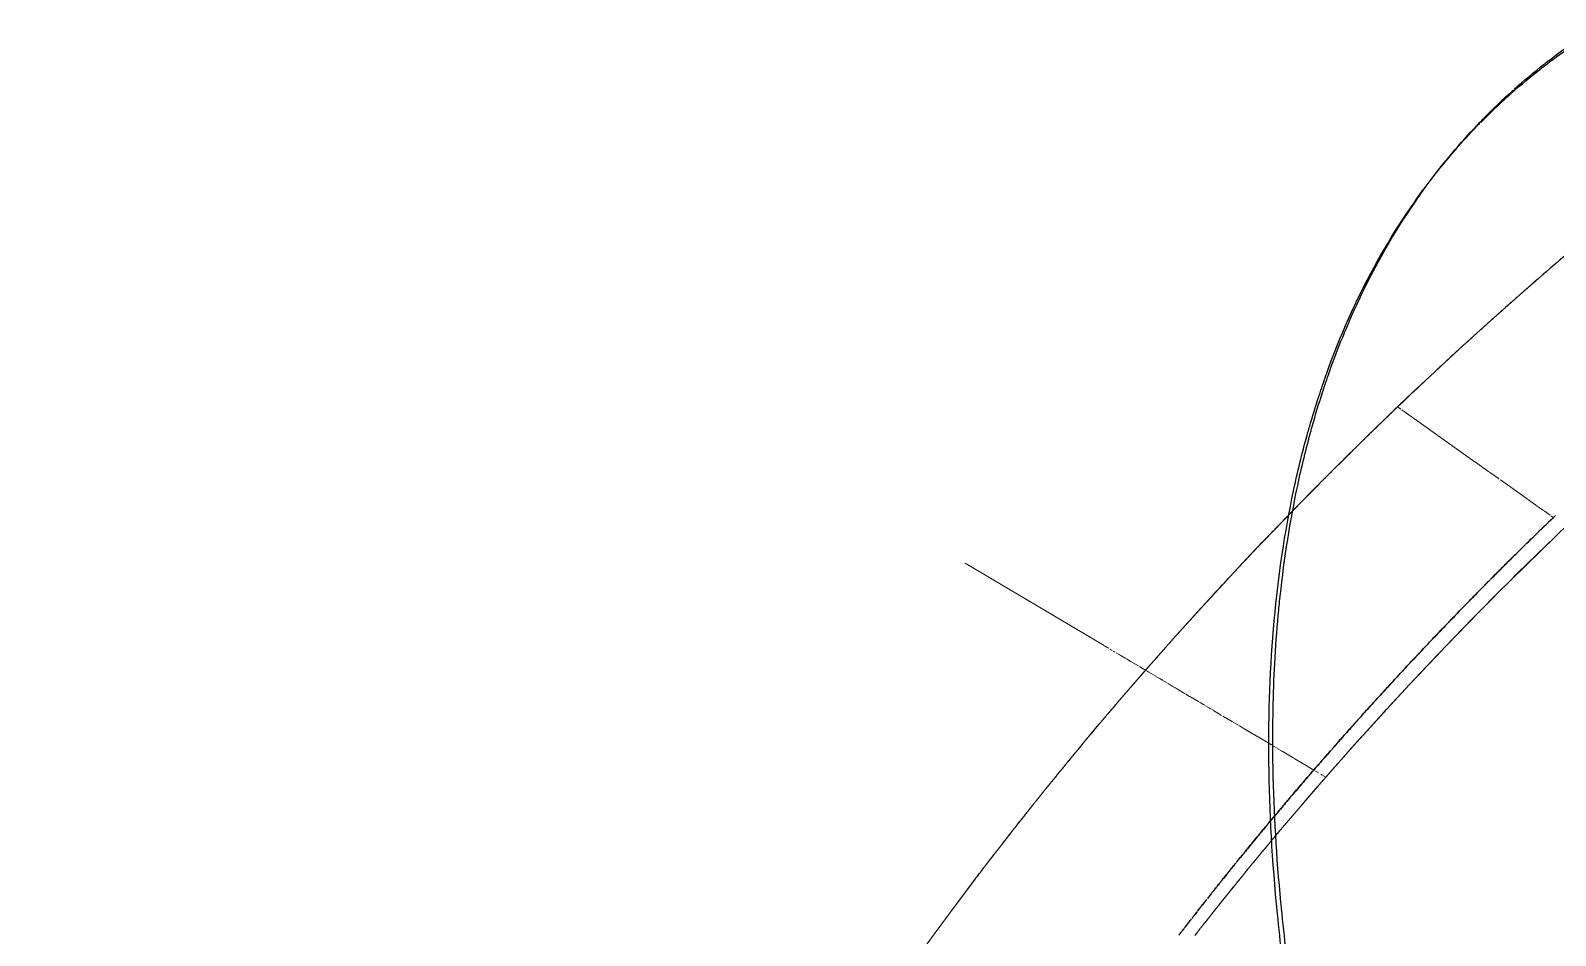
# Model space of a CAD drawing. Header units: millimetres. Extents: x -35445 to 232012, y -57203 to 42724.
# Drawn here: x 130031 to 145956, y 19925 to 29378 of the extents above; entities that cross this region are included whole.
import ezdxf

# ---------------------------------------------------------------- set-up
doc = ezdxf.new("R2010")
doc.units = ezdxf.units.MM

msp = doc.modelspace()

# ---------------------------------------------------------------- linework, layer by layer
at = {"color": 50, "lineweight": 9}
for p, q in [((145901, 26896), (145894, 26890)), ((144865, 25970), (144532, 25659)), ((144917, 26018), (144868, 25973)), ((144530, 25658), (144266, 25407)), ((144532, 25659), (144530, 25658)), ((144303, 25442), (144265, 25406)), ((144341, 25423), (144307, 25446)), ((144630, 25217), (144351, 25416)), ((145119, 24870), (144631, 25217)), ((145261, 24769), (145121, 24868)), ((145356, 24702), (145266, 24765)), ((145369, 24693), (145359, 24699)), ((143487, 24641), (143238, 24389)), ((143475, 24629), (143423, 24577)), ((145586, 24538), (145381, 24684)), ((145752, 24420), (145587, 24538)), ((143238, 24389), (143219, 24369)), ((145773, 24405), (145755, 24418)), ((145832, 24364), (145776, 24403)), ((143213, 24362), (142914, 24052)), ((145902, 24314), (145837, 24360)), ((145927, 24296), (145908, 24310)), ((142914, 24052), (142902, 24040)), ((142955, 24095), (142912, 24050)), ((142772, 23903), (142692, 23818)), ((142838, 23973), (142772, 23903)), ((142898, 24036), (142839, 23974)), ((142687, 23813), (142593, 23712)), ((142709, 23836), (142687, 23813)), ((142753, 23883), (142711, 23839)), ((142561, 23678), (142280, 23373)), ((142550, 23666), (142528, 23643)), ((142589, 23708), (142565, 23682)), ((142280, 23373), (142099, 23174)), ((142096, 23171), (141999, 23063)), ((141911, 22965), (141790, 22827)), ((141965, 23025), (141913, 22966)), ((141312, 22912), (141305, 22916)), ((141326, 22903), (141315, 22910)), ((141356, 22886), (141339, 22895)), ((141393, 22864), (141368, 22878)), ((141403, 22858), (141395, 22862)), ((141470, 22818), (141411, 22853)), ((141514, 22792), (141477, 22814)), ((141527, 22784), (141516, 22791)), ((141600, 22741), (141532, 22781)), ((141789, 22826), (141675, 22696)), ((141648, 22712), (141612, 22734)), ((141642, 22658), (141614, 22627)), ((141674, 22696), (141641, 22658)), ((141674, 22696), (141642, 22659)), ((141661, 22704), (141649, 22712)), ((141675, 22696), (141664, 22703)), ((141680, 22693), (141698, 22683)), ((141698, 22683), (141680, 22693)), ((141698, 22683), (141680, 22693)), ((141698, 22682), (141708, 22676)), ((141708, 22676), (141698, 22682)), ((141708, 22676), (141698, 22682)), ((141708, 22676), (141782, 22633)), ((141782, 22633), (141708, 22676)), ((141782, 22633), (141708, 22676)), ((141782, 22632), (141823, 22608)), ((141823, 22608), (141782, 22632)), ((141823, 22608), (141782, 22632)), ((141823, 22608), (141835, 22601)), ((141835, 22601), (141823, 22608)), ((141835, 22601), (141823, 22608)), ((141836, 22601), (141851, 22592)), ((141851, 22592), (141836, 22601)), ((141851, 22592), (141836, 22601)), ((141857, 22588), (141905, 22560)), ((141905, 22560), (141857, 22588)), ((141905, 22560), (141857, 22588)), ((141910, 22557), (141942, 22538)), ((141942, 22538), (141910, 22557)), ((141942, 22538), (141910, 22557)), ((141942, 22538), (141961, 22527)), ((141961, 22527), (141942, 22538)), ((141961, 22527), (141942, 22538)), ((141965, 22524), (141978, 22516)), ((141978, 22516), (141965, 22524)), ((141978, 22516), (141965, 22524)), ((141980, 22515), (141989, 22510)), ((141989, 22510), (141980, 22515)), ((141989, 22510), (141980, 22515)), ((141994, 22507), (142005, 22500)), ((142005, 22500), (141994, 22507)), ((142005, 22500), (141994, 22507)), ((142010, 22497), (142089, 22450)), ((142089, 22450), (142010, 22497)), ((142089, 22450), (142010, 22497)), ((141332, 22299), (141291, 22251)), ((142097, 22446), (142136, 22422)), ((142136, 22422), (142097, 22446)), ((142136, 22422), (142097, 22446)), ((142139, 22421), (142160, 22408)), ((142160, 22408), (142139, 22421)), ((142160, 22408), (142139, 22421)), ((142163, 22407), (142229, 22368)), ((142229, 22368), (142163, 22407)), ((142229, 22368), (142163, 22407)), ((142231, 22366), (142239, 22361)), ((142239, 22361), (142231, 22366)), ((142239, 22361), (142231, 22366)), ((142245, 22358), (142290, 22331)), ((142290, 22331), (142245, 22358)), ((142290, 22331), (142245, 22358)), ((142300, 22325), (142327, 22309)), ((142327, 22309), (142300, 22325)), ((142327, 22309), (142300, 22325)), ((142331, 22307), (142355, 22293)), ((142355, 22293), (142331, 22307)), ((142355, 22293), (142331, 22307)), ((141229, 22178), (141190, 22132)), ((141231, 22180), (141224, 22172)), ((141252, 22205), (141233, 22183)), ((141275, 22232), (141253, 22207)), ((141325, 22291), (141276, 22233)), ((142358, 22291), (142380, 22278)), ((142380, 22278), (142358, 22291)), ((142380, 22278), (142358, 22291)), ((142384, 22275), (142470, 22224)), ((142470, 22224), (142384, 22275)), ((142470, 22224), (142384, 22275)), ((142482, 22217), (142566, 22168)), ((142566, 22168), (142482, 22217)), ((142566, 22168), (142482, 22217)), ((142566, 22168), (142584, 22157)), ((142584, 22157), (142566, 22168)), ((142584, 22157), (142566, 22168)), ((142591, 22153), (142663, 22110)), ((142663, 22110), (142591, 22153)), ((142663, 22110), (142591, 22153)), ((142663, 22110), (142693, 22092)), ((142693, 22092), (142663, 22110)), ((142693, 22092), (142663, 22110)), ((142694, 22091), (142848, 22000)), ((142848, 22000), (142694, 22091)), ((142848, 22000), (142694, 22091)), ((142851, 21999), (142991, 21916)), ((142991, 21916), (142851, 21999)), ((142991, 21916), (142851, 21999)), ((142994, 21914), (143067, 21870)), ((143067, 21870), (142994, 21914)), ((143067, 21870), (142994, 21914)), ((143068, 21869), (143098, 21852)), ((143098, 21852), (143068, 21869)), ((143098, 21852), (143068, 21869)), ((143103, 21849), (143207, 21787)), ((143207, 21787), (143103, 21849)), ((143207, 21787), (143103, 21849)), ((140842, 21713), (140808, 21671)), ((143209, 21786), (143221, 21779)), ((143221, 21779), (143209, 21786)), ((143221, 21779), (143209, 21786)), ((143227, 21775), (143351, 21702)), ((143351, 21702), (143227, 21775)), ((143351, 21702), (143227, 21775)), ((143355, 21700), (143375, 21688)), ((143375, 21688), (143355, 21700)), ((143375, 21688), (143355, 21700)), ((143375, 21687), (143438, 21650)), ((143438, 21650), (143375, 21687)), ((143438, 21650), (143375, 21687)), ((143450, 21643), (143458, 21638)), ((143458, 21638), (143450, 21643)), ((143458, 21638), (143450, 21643)), ((143458, 21638), (143471, 21631)), ((143471, 21631), (143458, 21638)), ((143471, 21631), (143458, 21638)), ((143475, 21628), (143482, 21624)), ((143482, 21624), (143475, 21628)), ((143482, 21624), (143475, 21628)), ((143505, 21610), (143511, 21607)), ((143511, 21607), (143505, 21610)), ((143511, 21607), (143505, 21610)), ((143514, 21605), (143521, 21601)), ((143521, 21601), (143514, 21605)), ((143521, 21601), (143514, 21605)), ((140630, 21452), (140521, 21316)), ((140497, 21286), (140471, 21254)), ((140518, 21313), (140499, 21290)), ((140517, 21312), (140502, 21293)), ((140364, 21120), (140336, 21084)), ((140226, 20943), (140128, 20817)), ((140059, 20727), (140036, 20697)), ((140072, 20745), (140054, 20721)), ((140069, 20740), (140064, 20734)), ((140101, 20782), (140069, 20740)), ((140123, 20810), (140078, 20752)), ((140032, 20692), (140021, 20679))]:
    msp.add_line(p, q, dxfattribs=at)
at = {"color": 252, "lineweight": 9}
msp.add_line((141243, 22953), (139792, 23813), dxfattribs=at)
at = {"color": 254, "lineweight": 9}
for p, q in [((141288, 22926), (141245, 22951)), ((144134, 22224), (144195, 22291)), ((143558, 21579), (143658, 21693)), ((143528, 21597), (143558, 21579)), ((143558, 21579), (143528, 21597)), ((143558, 21579), (143528, 21597)), ((143532, 21550), (143558, 21579)), ((140054, 20721), (140007, 20660)), ((139976, 20619), (139963, 20603)), ((140007, 20660), (139974, 20617)), ((140021, 20679), (139980, 20625)), ((139908, 20530), (139898, 20517)), ((142544, 20371), (142677, 20536)), ((142250, 20001), (142303, 20068)), ((142196, 19933), (142241, 19990))]:
    msp.add_line(p, q, dxfattribs=at)
at = {"color": 9, "lineweight": 9}
msp.add_line((143014, 20943), (143020, 20951), dxfattribs=at)
at = {"color": 50, "lineweight": 9}
for points in [[(146425, 27343, 0), (146259, 27204, 0), (145906, 26900, 0)], [(145889, 26886, 0), (145556, 26594, 0), (145210, 26285, 0), (144919, 26020, 0)], [(144263, 25404, 0), (144196, 25340, 0), (144037, 25186, 0)], [(144036, 25185, 0), (143867, 25019, 0), (143837, 24990, 0)], [(143836, 24989, 0), (143541, 24696, 0), (143501, 24655, 0)], [(141999, 23063, 0), (141975, 23036, 0), (141969, 23029, 0)], [(141609, 22621, 0), (141379, 22354, 0), (141327, 22294, 0)], [(141189, 22131, 0), (141087, 22009, 0), (140915, 21801, 0)], [(140910, 21796, 0), (140800, 21661, 0), (140631, 21454, 0)], [(140498, 21288, 0), (140238, 20959, 0), (140226, 20943, 0)]]:
    msp.add_polyline3d(points, dxfattribs=at)
at = {"color": 254, "lineweight": 9}
for points in [[(144198, 22294, 0), (144428, 22543, 0), (144727, 22859, 0), (145029, 23172, 0), (145335, 23483, 0), (145645, 23791, 0), (145956, 24094, 0)], [(143661, 21697, 0), (143844, 21903, 0), (144131, 22220, 0)], [(143020, 20951, 0), (143276, 21253, 0), (143531, 21548, 0)], [(139973, 20615, 0), (139965, 20604, 0), (139940, 20572, 0)], [(142305, 20071, 0), (142455, 20260, 0), (142542, 20368, 0)]]:
    msp.add_polyline3d(points, dxfattribs=at)
at = {"color": 9, "lineweight": 9}
msp.add_polyline3d([(142677, 20536, 0), (142724, 20594, 0), (142998, 20924, 0), (143013, 20943, 0)], dxfattribs=at)
at = {"color": 252, "lineweight": 9}
msp.add_polyline3d([(139939, 20571, 0), (139695, 20247, 0), (139430, 19888, 0), (139170, 19526, 0), (138915, 19162, 0), (138664, 18796, 0), (138417, 18428, 0), (138176, 18058, 0), (137939, 17686, 0), (137707, 17311, 0), (137479, 16935, 0), (137257, 16557, 0), (137039, 16176, 0), (136826, 15794, 0), (136618, 15410, 0), (136415, 15025, 0), (136216, 14637, 0), (136023, 14248, 0), (135835, 13858, 0), (135651, 13465, 0)], dxfattribs=at)
at = {"color": 50, "lineweight": 9}
for start_param, end_param in [(2.374526, 2.38656), (2.386565, 2.392756), (2.396734, 2.421067), (2.392774, 2.396693), (2.423057, 2.430193), (2.421117, 2.422914), (2.431555, 2.439089), (2.439206, 2.442554), (2.442646, 2.453108), (2.453166, 2.456361), (2.458614, 2.464755), (2.464755, 2.469591), (2.469704, 2.473827), (2.475238, 2.478354), (2.478475, 2.480411), (2.482923, 2.487294), (2.488224, 2.493165), (2.49332, 2.498984), (2.499106, 2.501656), (2.501696, 2.511805), (2.512072, 2.51746), (2.518693, 2.52267), (2.52281, 2.529449), (2.533484, 2.543817), (2.531097, 2.533182), (2.543966, 2.547168), (2.548739, 2.552672), (2.552862, 2.559165), (2.561093, 2.564907), (2.566186, 2.568597), (2.568747, 2.574888)]:
    msp.add_ellipse((181219, -765), major_axis=(48731, 0), ratio=0.823831, start_param=start_param, end_param=end_param, dxfattribs=at)
at = {"color": 254, "lineweight": 9}
for major_axis, start_param, end_param in [((46411, 0), 2.426238, 2.43379), ((46411, 0), 2.433907, 2.537657), ((48731, 0), 2.580506, 2.582365), ((46411, 0), 2.551003, 2.556099), ((46411, 0), 2.556223, 2.565328), ((46411, 0), 2.567592, 2.569774), ((46411, 0), 2.56546, 2.567428)]:
    msp.add_ellipse((181219, -765), major_axis=major_axis, ratio=0.823831, start_param=start_param, end_param=end_param, dxfattribs=at)
at = {"color": 253, "lineweight": 9}
msp.add_ellipse((181219, -765), major_axis=(46411, 0), ratio=0.823831, start_param=2.537835, end_param=2.551003, dxfattribs=at)
at = {"color": 252, "lineweight": 9}
msp.add_ellipse((181219, -765), major_axis=(48731, 0), ratio=0.823831, start_param=2.582873, end_param=4.642749, dxfattribs=at)
at = {"color": 41, "lineweight": 25}
for points in [[(145870, 29031), (146002, 29131), (146138, 29227), (146278, 29318)], [(145884, 29062), (146027, 29173), (146175, 29278), (146328, 29378)], [(145492, 28719), (145596, 28812), (145703, 28901), (145814, 28987)], [(145524, 28764), (145627, 28856), (145732, 28944), (145841, 29029)], [(145817, 28990), (145834, 29003), (145851, 29016), (145868, 29029)], [(145844, 29032), (145856, 29041), (145869, 29051), (145881, 29061)], [(145483, 28711), (145485, 28712), (145487, 28714), (145489, 28716)], [(145212, 28465), (145259, 28514), (145308, 28562), (145357, 28609)], [(144730, 27914), (144867, 28086), (145012, 28251), (145165, 28407)], [(144749, 27939), (144866, 28087), (144989, 28230), (145117, 28366)], [(145118, 28367), (145148, 28399), (145179, 28432), (145210, 28463)], [(143362, 25150), (143374, 25192), (143386, 25235), (143399, 25277)], [(143404, 25199), (143412, 25228), (143420, 25257), (143428, 25286)], [(143613, 21861), (143594, 21840), (143576, 21819), (143558, 21798)], [(143089, 20270), (143043, 20748), (143016, 21212), (143007, 21663)], [(143006, 21153), (142992, 21136), (142977, 21118), (142963, 21101)], [(142841, 20955), (142822, 20931), (142803, 20908), (142784, 20885)], [(142784, 20885), (142803, 20908), (142822, 20931), (142841, 20955)], [(142129, 20065), (142137, 20075), (142145, 20086), (142153, 20096)], [(142157, 20102), (142157, 20101), (142157, 20101), (142157, 20101)], [(142157, 20101), (142157, 20101), (142157, 20101), (142157, 20101)], [(142031, 19939), (142030, 19937), (142028, 19935), (142026, 19932)], [(142036, 19946), (142041, 19952), (142046, 19958), (142051, 19964)]]:
    msp.add_open_spline(points, degree=3, dxfattribs=at)
for points, knots in [([(145175, 28416), (145268, 28511), (145369, 28608), (145473, 28702), (145478, 28707)], [0.835933509, 0.835933509, 0.835933509, 0.835933509, 0.843897722, 0.844336112, 0.844336112, 0.844336112, 0.844336112]), ([(145358, 28610), (145407, 28657), (145461, 28707), (145515, 28756), (145519, 28759)], [0.839547456, 0.839547456, 0.839547456, 0.839547456, 0.843611587, 0.843927628, 0.843927628, 0.843927628, 0.843927628]), ([(143498, 25595), (143520, 25664), (143679, 26125), (144035, 26922), (144469, 27584), (144717, 27898), (144730, 27914)], [0.77224479, 0.77224479, 0.77224479, 0.77224479, 0.77616235, 0.79874081, 0.82131927, 0.82255401, 0.82255401, 0.82255401, 0.82255401]), ([(143753, 26222), (143859, 26477), (144147, 27082), (144506, 27629), (144744, 27933), (144749, 27939)], [0.78313261, 0.78313261, 0.78313261, 0.78313261, 0.79850126, 0.82105642, 0.82146957, 0.82146957, 0.82146957, 0.82146957]), ([(143541, 25654), (143564, 25722), (143631, 25915), (143703, 26102), (143753, 26221)], [0.77204857, 0.77204857, 0.77204857, 0.77204857, 0.77594609, 0.78312364, 0.78312364, 0.78312364, 0.78312364]), ([(143025, 22765), (143034, 22936), (143051, 23171), (143074, 23401), (143081, 23465)], [0.72289164, 0.72289164, 0.72289164, 0.72289164, 0.73083576, 0.73393987, 0.73393987, 0.73393987, 0.73393987]), ([(143007, 21667), (143006, 21711), (143001, 22085), (143008, 22450), (143025, 22765)], [0.70638674, 0.70638674, 0.70638674, 0.70638674, 0.7082806, 0.72289164, 0.72289164, 0.72289164, 0.72289164]), ([(144301, 22625), (144267, 22588), (144218, 22535), (144170, 22483), (144155, 22466)], [0.888610624, 0.888610624, 0.888610624, 0.888610624, 0.890410959, 0.891248372, 0.891248372, 0.891248372, 0.891248372]), ([(144155, 22466), (144167, 22479), (144215, 22531), (144264, 22584), (144301, 22624)], [1.051410651, 1.051410651, 1.051410651, 1.051410651, 1.052054795, 1.054021895, 1.054021895, 1.054021895, 1.054021895]), ([(143927, 22214), (143965, 22256), (144012, 22309), (144060, 22362), (144069, 22372)], [1.047114165, 1.047114165, 1.047114165, 1.047114165, 1.049315068, 1.049823246, 1.049823246, 1.049823246, 1.049823246]), ([(144068, 22371), (144063, 22365), (144015, 22313), (143968, 22261), (143927, 22215)], [0.892865839, 0.892865839, 0.892865839, 0.892865839, 0.893150685, 0.895572251, 0.895572251, 0.895572251, 0.895572251]), ([(143619, 21868), (143622, 21871), (143656, 21910), (143690, 21948), (143721, 21984)], [1.040890323, 1.040890323, 1.040890323, 1.040890323, 1.04109589, 1.043024683, 1.043024683, 1.043024683, 1.043024683]), ([(143720, 21983), (143694, 21953), (143660, 21914), (143626, 21876), (143619, 21868)], [0.899711393, 0.899711393, 0.899711393, 0.899711393, 0.901369863, 0.901842406, 0.901842406, 0.901842406, 0.901842406]), ([(143409, 21627), (143439, 21662), (143507, 21740), (143578, 21821), (143617, 21866)], [1.036312755, 1.036312755, 1.036312755, 1.036312755, 1.038356164, 1.040857112, 1.040857112, 1.040857112, 1.040857112]), ([(143557, 21797), (143543, 21781), (143492, 21723), (143444, 21667), (143409, 21627)], [0.90316565, 0.90316565, 0.90316565, 0.90316565, 0.904109589, 0.906447772, 0.906447772, 0.906447772, 0.906447772]), ([(142842, 20956), (142843, 20957), (142875, 20996), (142930, 21062), (142986, 21129), (143009, 21157)], [1.021819605, 1.021819605, 1.021819605, 1.021819605, 1.021917808, 1.024657534, 1.026495606, 1.026495606, 1.026495606, 1.026495606]), ([(142962, 21100), (142960, 21097), (142924, 21055), (142884, 21006), (142847, 20962), (142842, 20956)], [0.91761088, 0.91761088, 0.91761088, 0.91761088, 0.917808219, 0.920547945, 0.921026186, 0.921026186, 0.921026186, 0.921026186]), ([(143207, 19289), (143162, 19601), (143122, 19927), (143091, 20247), (143089, 20266)], [0.6733172, 0.6733172, 0.6733172, 0.6733172, 0.68572543, 0.68651077, 0.68651077, 0.68651077, 0.68651077]), ([(142153, 20096), (142146, 20087), (142137, 20076), (142129, 20066), (142129, 20065)], [0.949187756, 0.949187756, 0.949187756, 0.949187756, 0.950684932, 0.950875219, 0.950875219, 0.950875219, 0.950875219]), ([(142026, 19932), (142027, 19934), (142030, 19938), (142033, 19942), (142036, 19945)], [0.983222659, 0.983222659, 0.983222659, 0.983222659, 0.983561644, 0.984400375, 0.984400375, 0.984400375, 0.984400375]), ([(142051, 19964), (142047, 19959), (142042, 19952), (142037, 19947), (142037, 19946)], [0.957509366, 0.957509366, 0.957509366, 0.957509366, 0.95890411, 0.959121557, 0.959121557, 0.959121557, 0.959121557]), ([(142052, 19966), (142052, 19966), (142060, 19976), (142068, 19987), (142077, 19998)], [0.986225723, 0.986225723, 0.986225723, 0.986225723, 0.98630137, 0.988633262, 0.988633262, 0.988633262, 0.988633262]), ([(142078, 19999), (142073, 19993), (142064, 19982), (142056, 19971), (142053, 19967)], [0.954927725, 0.954927725, 0.954927725, 0.954927725, 0.956164384, 0.957335263, 0.957335263, 0.957335263, 0.957335263])]:
    msp.add_open_spline(points, degree=3, knots=knots, dxfattribs=at)
at = {"color": 40, "lineweight": 25}
for points in [[(143428, 25286), (143464, 25411), (143501, 25533), (143541, 25654)], [(143399, 25277), (143430, 25385), (143463, 25491), (143498, 25595)]]:
    msp.add_open_spline(points, degree=3, dxfattribs=at)
for points, knots in [([(143082, 23470), (143125, 23871), (143218, 24459), (143352, 25012), (143404, 25199)], [0.73402517, 0.73402517, 0.73402517, 0.73402517, 0.75339093, 0.76358833, 0.76358833, 0.76358833, 0.76358833]), ([(143163, 19244), (143119, 19551), (143015, 20411), (142939, 21758), (142995, 23233), (143160, 24345), (143310, 24961), (143362, 25150)], [0.67359118, 0.67359118, 0.67359118, 0.67359118, 0.68584853, 0.70842699, 0.73100544, 0.7535839, 0.76394644, 0.76394644, 0.76394644, 0.76394644])]:
    msp.add_open_spline(points, degree=3, knots=knots, dxfattribs=at)
at = {"color": 255, "lineweight": 25}
for points, knots in [([(145643, 24008), (145683, 24047), (145785, 24148), (145890, 24250), (145955, 24312)], [1.075033622, 1.075033622, 1.075033622, 1.075033622, 1.076712329, 1.079321989, 1.079321989, 1.079321989, 1.079321989]), ([(145955, 24312), (145890, 24249), (145823, 24184), (145757, 24120), (145755, 24118)], [0.863092743, 0.863092743, 0.863092743, 0.863092743, 0.865753425, 0.865848805, 0.865848805, 0.865848805, 0.865848805]), ([(144369, 22699), (144364, 22693), (144341, 22668), (144318, 22644), (144301, 22625)], [0.887398174, 0.887398174, 0.887398174, 0.887398174, 0.887671233, 0.888610624, 0.888610624, 0.888610624, 0.888610624]), ([(144301, 22624), (144315, 22640), (144331, 22657), (144346, 22674), (144347, 22674)], [1.0540218951, 1.0540218951, 1.0540218951, 1.0540218951, 1.0547945205, 1.0548405664, 1.0548405664, 1.0548405664, 1.0548405664]), ([(143927, 22215), (143922, 22208), (143869, 22150), (143800, 22073), (143738, 22003), (143720, 21983)], [0.895572251, 0.895572251, 0.895572251, 0.895572251, 0.895890411, 0.898630137, 0.899711393, 0.899711393, 0.899711393, 0.899711393]), ([(143721, 21984), (143734, 21999), (143790, 22061), (143847, 22125), (143891, 22174)], [1.043024683, 1.043024683, 1.043024683, 1.043024683, 1.043835616, 1.046414182, 1.046414182, 1.046414182, 1.046414182]), ([(143895, 22179), (143896, 22181), (143907, 22192), (143918, 22204), (143927, 22214)], [1.0464997674, 1.0464997674, 1.0464997674, 1.0464997674, 1.0465753425, 1.0471141654, 1.0471141654, 1.0471141654, 1.0471141654]), ([(143340, 21547), (143318, 21521), (143258, 21451), (143182, 21362), (143129, 21300), (143113, 21280)], [0.908051442, 0.908051442, 0.908051442, 0.908051442, 0.909589041, 0.912328767, 0.913604974, 0.913604974, 0.913604974, 0.913604974]), ([(143255, 21448), (143257, 21450), (143298, 21497), (143349, 21557), (143399, 21615), (143409, 21627)], [1.032721949, 1.032721949, 1.032721949, 1.032721949, 1.032876712, 1.035616438, 1.036312755, 1.036312755, 1.036312755, 1.036312755]), ([(143409, 21627), (143403, 21620), (143381, 21595), (143359, 21569), (143343, 21550)], [0.906447772, 0.906447772, 0.906447772, 0.906447772, 0.906849315, 0.907980727, 0.907980727, 0.907980727, 0.907980727]), ([(143113, 21280), (143125, 21294), (143146, 21319), (143166, 21343), (143175, 21353)], [1.029202244, 1.029202244, 1.029202244, 1.029202244, 1.030136986, 1.030765183, 1.030765183, 1.030765183, 1.030765183]), ([(143112, 21279), (143093, 21257), (143059, 21216), (143025, 21175), (143009, 21157)], [0.913617682, 0.913617682, 0.913617682, 0.913617682, 0.915068493, 0.916324281, 0.916324281, 0.916324281, 0.916324281]), ([(143009, 21157), (143020, 21170), (143043, 21197), (143066, 21224), (143077, 21238)], [1.026495606, 1.026495606, 1.026495606, 1.026495606, 1.02739726, 1.02829552, 1.02829552, 1.02829552, 1.02829552]), ([(142784, 20885), (142778, 20878), (142756, 20851), (142734, 20824), (142718, 20804)], [0.922766434, 0.922766434, 0.922766434, 0.922766434, 0.923287671, 0.924833495, 0.924833495, 0.924833495, 0.924833495]), ([(142740, 20831), (142745, 20837), (142759, 20855), (142774, 20873), (142784, 20885)], [1.018727491, 1.018727491, 1.018727491, 1.018727491, 1.019178082, 1.020096598, 1.020096598, 1.020096598, 1.020096598]), ([(142666, 20741), (142667, 20742), (142691, 20771), (142715, 20801), (142740, 20831)], [1.016377532, 1.016377532, 1.016377532, 1.016377532, 1.016438356, 1.018727491, 1.018727491, 1.018727491, 1.018727491]), ([(142714, 20800), (142703, 20786), (142687, 20766), (142671, 20747), (142666, 20741)], [0.924953275, 0.924953275, 0.924953275, 0.924953275, 0.926027397, 0.926499754, 0.926499754, 0.926499754, 0.926499754]), ([(142396, 20405), (142393, 20401), (142381, 20387), (142370, 20373), (142362, 20363)], [0.936572528, 0.936572528, 0.936572528, 0.936572528, 0.936986301, 0.938024895, 0.938024895, 0.938024895, 0.938024895]), ([(142236, 20202), (142244, 20213), (142258, 20230), (142270, 20245), (142274, 20251)], [0.998950398, 0.998950398, 0.998950398, 0.998950398, 1, 1.000670953, 1.000670953, 1.000670953, 1.000670953]), ([(142309, 20295), (142295, 20278), (142280, 20259), (142265, 20240), (142264, 20238)], [0.940482494, 0.940482494, 0.940482494, 0.940482494, 0.942465753, 0.942751297, 0.942751297, 0.942751297, 0.942751297]), ([(142183, 20134), (142179, 20130), (142171, 20119), (142163, 20109), (142159, 20104)], [0.947306235, 0.947306235, 0.947306235, 0.947306235, 0.947945205, 0.948793114, 0.948793114, 0.948793114, 0.948793114]), ([(142184, 20136), (142189, 20142), (142198, 20153), (142208, 20167), (142213, 20173)], [0.996481317, 0.996481317, 0.996481317, 0.996481317, 0.997260274, 0.997951149, 0.997951149, 0.997951149, 0.997951149]), ([(142236, 20202), (142230, 20194), (142224, 20187), (142218, 20179), (142217, 20178)], [0.944230698, 0.944230698, 0.944230698, 0.944230698, 0.945205479, 0.94525876, 0.94525876, 0.94525876, 0.94525876]), ([(142078, 20000), (142079, 20001), (142084, 20007), (142088, 20012), (142091, 20016)], [0.98872891, 0.98872891, 0.98872891, 0.98872891, 0.989041096, 0.989837031, 0.989837031, 0.989837031, 0.989837031]), ([(142091, 20017), (142099, 20027), (142111, 20042), (142124, 20059), (142129, 20065)], [0.989864337, 0.989864337, 0.989864337, 0.989864337, 0.991780822, 0.992714883, 0.992714883, 0.992714883, 0.992714883]), ([(142129, 20065), (142117, 20050), (142104, 20034), (142093, 20019), (142092, 20017)], [0.950875219, 0.950875219, 0.950875219, 0.950875219, 0.953424658, 0.953723955, 0.953723955, 0.953723955, 0.953723955])]:
    msp.add_open_spline(points, degree=3, knots=knots, dxfattribs=at)
for points in [[(145755, 24118), (145717, 24081), (145680, 24045), (145643, 24008)], [(145611, 23977), (145621, 23987), (145630, 23996), (145640, 24005)], [(145640, 24005), (145630, 23996), (145621, 23987), (145612, 23978)], [(144523, 22862), (144546, 22887), (144569, 22912), (144593, 22937)], [(144593, 22937), (144570, 22912), (144547, 22888), (144524, 22864)], [(144349, 22677), (144357, 22685), (144365, 22694), (144373, 22702)], [(144155, 22466), (144137, 22446), (144119, 22426), (144100, 22406)], [(144145, 22455), (144149, 22459), (144152, 22463), (144155, 22466)], [(144097, 22402), (144090, 22395), (144084, 22388), (144077, 22381)], [(144080, 22384), (144101, 22407), (144122, 22430), (144144, 22454)], [(143179, 21358), (143203, 21387), (143228, 21415), (143252, 21445)], [(143080, 21241), (143091, 21254), (143101, 21266), (143112, 21279)], [(142376, 20380), (142382, 20388), (142389, 20396), (142396, 20405)], [(142261, 20234), (142253, 20224), (142246, 20215), (142238, 20205)], [(142276, 20254), (142282, 20261), (142288, 20268), (142294, 20276)], [(142298, 20281), (142301, 20285), (142304, 20288), (142306, 20292)], [(142362, 20363), (142366, 20367), (142370, 20372), (142373, 20376)], [(142163, 20109), (142169, 20116), (142175, 20125), (142182, 20133)], [(142213, 20174), (142204, 20161), (142194, 20149), (142185, 20137)], [(142220, 20182), (142225, 20189), (142231, 20195), (142236, 20202)], [(142091, 20017), (142087, 20011), (142082, 20005), (142078, 20000)]]:
    msp.add_open_spline(points, degree=3, dxfattribs=at)
at = {"color": 10, "lineweight": 25}
for points, knots in [([(145498, 23865), (145521, 23888), (145559, 23925), (145597, 23963), (145611, 23977)], [1.072973657, 1.072973657, 1.072973657, 1.072973657, 1.073972603, 1.074590582, 1.074590582, 1.074590582, 1.074590582]), ([(145612, 23978), (145597, 23963), (145560, 23926), (145523, 23890), (145501, 23868)], [0.867864942, 0.867864942, 0.867864942, 0.867864942, 0.868493151, 0.869460113, 0.869460113, 0.869460113, 0.869460113]), ([(145276, 23643), (145310, 23677), (145381, 23749), (145454, 23821), (145492, 23859)], [1.06974965, 1.06974965, 1.06974965, 1.06974965, 1.071232877, 1.072893477, 1.072893477, 1.072893477, 1.072893477]), ([(145498, 23865), (145458, 23825), (145405, 23772), (145353, 23720), (145340, 23707)], [0.869502096, 0.869502096, 0.869502096, 0.869502096, 0.871232877, 0.871811855, 0.871811855, 0.871811855, 0.871811855]), ([(145251, 23618), (145233, 23599), (145173, 23539), (145114, 23479), (145075, 23438)], [0.873129066, 0.873129066, 0.873129066, 0.873129066, 0.873972603, 0.875818112, 0.875818112, 0.875818112, 0.875818112]), ([(145088, 23452), (145122, 23487), (145183, 23549), (145245, 23611), (145271, 23638)], [1.066916948, 1.066916948, 1.066916948, 1.066916948, 1.068493151, 1.069673593, 1.069673593, 1.069673593, 1.069673593]), ([(145071, 23435), (145053, 23416), (144976, 23337), (144898, 23257), (144839, 23196), (144837, 23193)], [0.875869991, 0.875869991, 0.875869991, 0.875869991, 0.876712329, 0.879452055, 0.879550021, 0.879550021, 0.879550021, 0.879550021]), ([(144853, 23210), (144905, 23264), (144978, 23340), (145053, 23416), (145073, 23437)], [1.063266951, 1.063266951, 1.063266951, 1.063266951, 1.065753425, 1.066689937, 1.066689937, 1.066689937, 1.066689937]), ([(144633, 22980), (144645, 22992), (144662, 23010), (144679, 23028), (144684, 23033)], [1.0597076674, 1.0597076674, 1.0597076674, 1.0597076674, 1.0602739726, 1.0605436572, 1.0605436572, 1.0605436572, 1.0605436572]), ([(144684, 23033), (144681, 23030), (144670, 23018), (144658, 23006), (144649, 22997)], [0.8820426914, 0.8820426914, 0.8820426914, 0.8820426914, 0.8821917808, 0.8826172833, 0.8826172833, 0.8826172833, 0.8826172833]), ([(144524, 22864), (144520, 22860), (144468, 22804), (144416, 22749), (144369, 22699)], [0.884722874, 0.884722874, 0.884722874, 0.884722874, 0.884931507, 0.887398174, 0.887398174, 0.887398174, 0.887398174]), ([(144373, 22702), (144416, 22748), (144466, 22802), (144516, 22856), (144523, 22862)], [1.055287979, 1.055287979, 1.055287979, 1.055287979, 1.057534247, 1.057859122, 1.057859122, 1.057859122, 1.057859122]), ([(142463, 20489), (142479, 20509), (142499, 20534), (142520, 20560), (142524, 20565)], [1.009097338, 1.009097338, 1.009097338, 1.009097338, 1.010958904, 1.011420869, 1.011420869, 1.011420869, 1.011420869]), ([(142529, 20571), (142527, 20569), (142520, 20561), (142514, 20552), (142509, 20546)], [0.9312991007, 0.9312991007, 0.9312991007, 0.9312991007, 0.9315068493, 0.9320561101, 0.9320561101, 0.9320561101, 0.9320561101]), ([(142560, 20610), (142569, 20621), (142588, 20645), (142608, 20669), (142618, 20682)], [1.012732663, 1.012732663, 1.012732663, 1.012732663, 1.01369863, 1.014757946, 1.014757946, 1.014757946, 1.014757946]), ([(142609, 20670), (142606, 20666), (142589, 20646), (142573, 20626), (142560, 20610)], [0.928444803, 0.928444803, 0.928444803, 0.928444803, 0.928767123, 0.930161241, 0.930161241, 0.930161241, 0.930161241]), ([(142427, 20444), (142432, 20450), (142444, 20465), (142456, 20480), (142463, 20489)], [1.007650918, 1.007650918, 1.007650918, 1.007650918, 1.008219178, 1.009093179, 1.009093179, 1.009093179, 1.009093179]), ([(142463, 20489), (142459, 20485), (142447, 20469), (142435, 20455), (142427, 20444)], [0.933818281, 0.933818281, 0.933818281, 0.933818281, 0.934246575, 0.935261231, 0.935261231, 0.935261231, 0.935261231]), ([(142361, 20361), (142349, 20346), (142336, 20330), (142324, 20314), (142323, 20313)], [0.938074956, 0.938074956, 0.938074956, 0.938074956, 0.939726027, 0.939806436, 0.939806436, 0.939806436, 0.939806436])]:
    msp.add_open_spline(points, degree=3, knots=knots, dxfattribs=at)
for points in [[(145271, 23638), (145266, 23633), (145261, 23627), (145255, 23622)], [(145336, 23703), (145316, 23683), (145296, 23663), (145276, 23643)], [(145075, 23438), (145078, 23442), (145082, 23446), (145085, 23449)], [(144685, 23035), (144715, 23066), (144746, 23098), (144776, 23130)], [(144833, 23189), (144794, 23148), (144755, 23108), (144717, 23068)], [(144778, 23131), (144796, 23150), (144814, 23169), (144832, 23188)], [(144837, 23193), (144842, 23198), (144847, 23204), (144852, 23209)], [(144644, 22991), (144627, 22973), (144610, 22955), (144593, 22937)], [(144593, 22937), (144605, 22950), (144618, 22963), (144630, 22976)], [(144714, 23065), (144704, 23055), (144695, 23045), (144685, 23035)], [(144077, 22381), (144075, 22378), (144073, 22376), (144070, 22373)], [(144073, 22376), (144075, 22378), (144078, 22381), (144080, 22384)], [(142622, 20686), (142636, 20704), (142650, 20721), (142665, 20739)], [(142644, 20714), (142637, 20705), (142629, 20695), (142622, 20686)], [(142666, 20741), (142659, 20732), (142652, 20724), (142645, 20715)], [(142533, 20576), (142540, 20585), (142548, 20594), (142555, 20604)], [(142541, 20586), (142538, 20583), (142535, 20579), (142533, 20576)], [(142555, 20604), (142550, 20598), (142546, 20592), (142541, 20586)], [(142557, 20606), (142558, 20607), (142559, 20608), (142560, 20609)], [(142618, 20682), (142616, 20679), (142614, 20677), (142613, 20675)], [(142396, 20405), (142406, 20417), (142415, 20429), (142426, 20442)], [(142426, 20442), (142415, 20429), (142406, 20417), (142396, 20405)], [(142475, 20503), (142472, 20500), (142469, 20497), (142467, 20494)], [(142507, 20543), (142497, 20531), (142487, 20519), (142477, 20507)], [(142306, 20292), (142309, 20295), (142311, 20298), (142314, 20301)], [(142314, 20301), (142312, 20299), (142311, 20297), (142309, 20295)], [(142324, 20314), (142332, 20324), (142340, 20334), (142348, 20345)], [(142349, 20346), (142353, 20350), (142356, 20355), (142360, 20360)], [(142026, 19932), (142025, 19931), (142024, 19929), (142022, 19927)]]:
    msp.add_open_spline(points, degree=3, dxfattribs=at)

doc.saveas('drawing.dxf')
